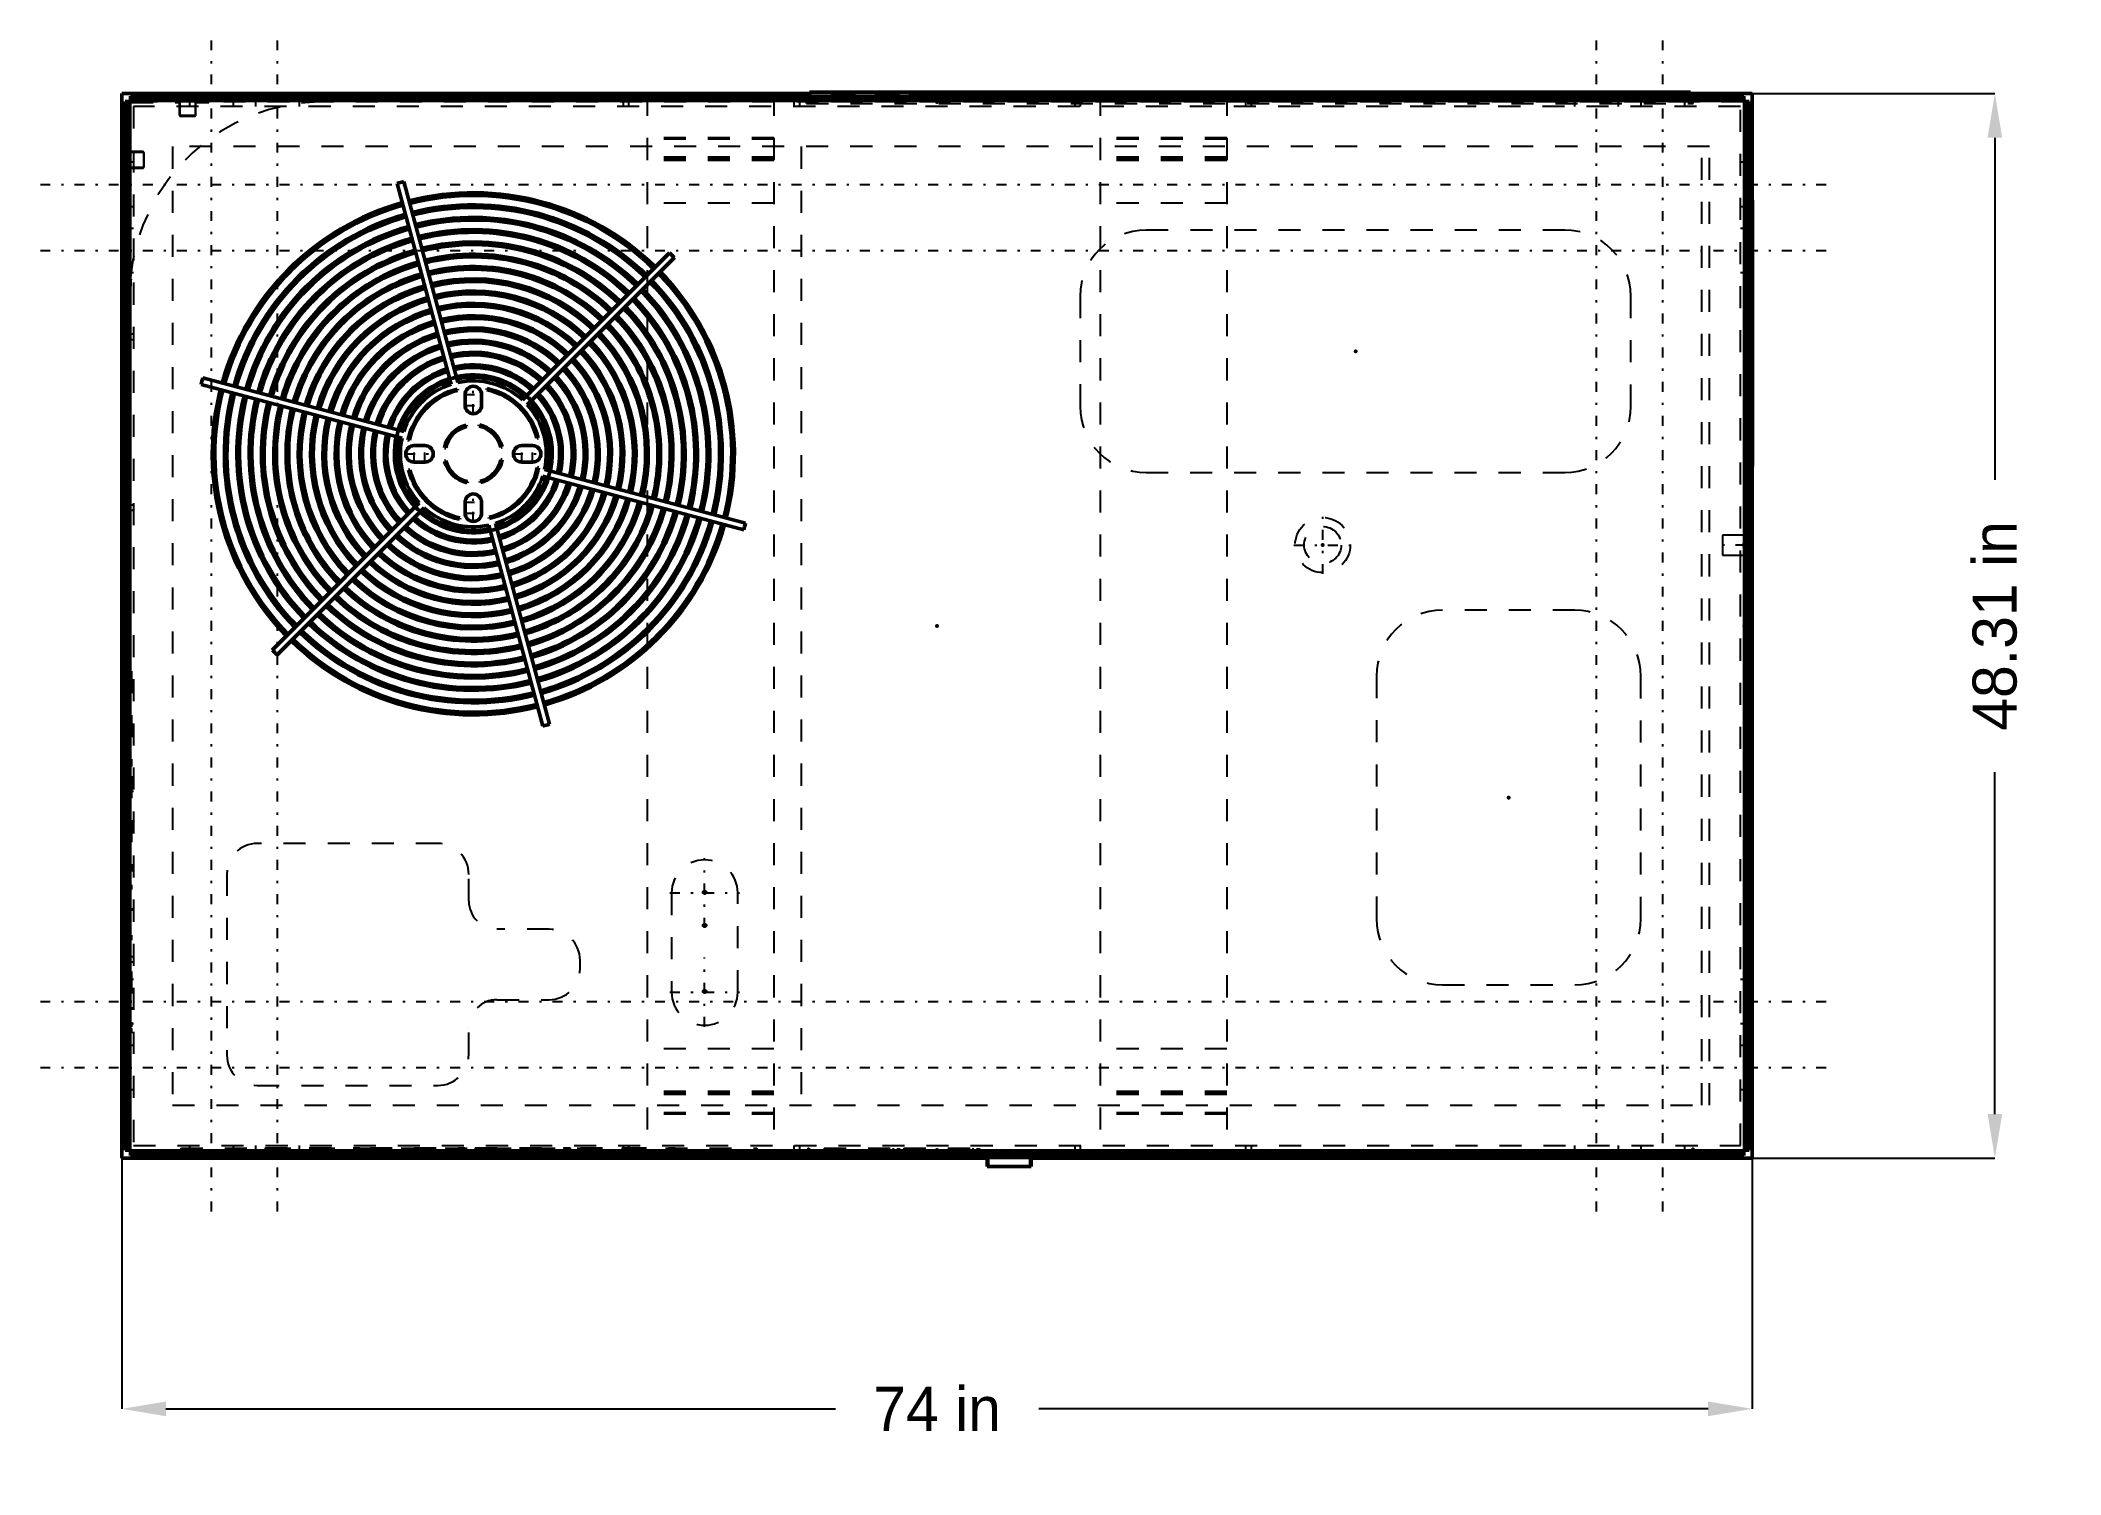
# Model space of a CAD drawing. Header units: inches. Extents: x -40.7 to 51, y -38.5 to 26.6.
import ezdxf

# ---------------------------------------------------------------- set-up
doc = ezdxf.new("R2010")
doc.units = ezdxf.units.IN
doc.header["$MEASUREMENT"] = 0
doc.linetypes.add('Center', pattern=[1.5, 0.45, -0.5, 0.05, -0.5])
doc.linetypes.add('Dashed', pattern=[2, 1, -1])
for name, color, linetype, lineweight in [('2d ConnectionPoints', 7, 'Continuous', 50), ('AM_0', 7, 'Continuous', 50), ('AM_4', 3, 'Continuous', 25), ('AM_5', 3, 'Continuous', 25), ('AM_7', 7, 'Center', 25), ('AM_9', 6, 'Dashed', 25)]:
    doc.layers.add(name, color=color, linetype=linetype, lineweight=lineweight)
doc.dimstyles.get("Standard").update_dxf_attribs({"dimtxt": 0.18, "dimasz": 0.18, "dimexe": 0.18, "dimexo": 0.0625, "dimgap": 0.09, "dimtad": 0, "dimtih": 1, "dimtoh": 1, "dimdec": 4, "dimzin": 0, "dimdsep": 46, "dimtxsty": 'Standard', "dimcen": 0.09, "dimadec": 0, "dimazin": 0, "dimtfac": 1, "dimtdec": 4, "dimtofl": 0, "dimtmove": 0, "dimatfit": 3, "dimfxl": 1, "dimtolj": 1, "dimtzin": 0, "dimarcsym": 0})

# ---------------------------------------------------------------- blocks, each defined once
blk = doc.blocks.new('*D1')
at = {"layer": 'AM_5', "color": 0, "lineweight": -2}
for p, q in [((-37, 0), (-37, -35.532)), ((37, 0), (37, -35.532)), ((-35, -35.532), (-4.612, -35.532)), ((35, -35.532), (4.612, -35.532))]:
    blk.add_line(p, q, dxfattribs=at)
at = {"layer": 'AM_5', "color": 0}
for points in [[(-35, -35.199), (-35, -35.866), (-37, -35.532)], [(35, -35.866), (35, -35.199), (37, -35.532)]]:
    blk.add_solid(points, dxfattribs=at)
at = {"layer": 'Defpoints', "color": 0}
for p in [(-37, 0), (37, 0), (37, -35.532)]:
    blk.add_point(p, dxfattribs=at)
at = {"layer": 'AM_5', "color": 0, "insert": (0, -35.532), "char_height": 2, "attachment_point": 5}
blk.add_mtext('\\A1;74 in', dxfattribs=at)
blk = doc.blocks.new('*D2')
at = {"layer": 'AM_5', "color": 0, "lineweight": -2}
for p, q in [((0, 24.155), (48.015, 24.155)), ((48.015, 22.155), (48.015, 6.635)), ((48.015, -22.155), (48.015, -6.635)), ((0, -24.155), (48.015, -24.155))]:
    blk.add_line(p, q, dxfattribs=at)
at = {"layer": 'AM_5', "color": 0}
for points in [[(48.348, 22.155), (47.682, 22.155), (48.015, 24.155)], [(47.682, -22.155), (48.348, -22.155), (48.015, -24.155)]]:
    blk.add_solid(points, dxfattribs=at)
at = {"layer": 'Defpoints', "color": 0}
for p in [(0, 24.155), (48.015, 24.155), (0, -24.155)]:
    blk.add_point(p, dxfattribs=at)
at = {"layer": 'AM_5', "color": 0, "insert": (48.015, 0), "char_height": 2, "attachment_point": 5, "rotation": 90}
blk.add_mtext('\\A1;48.31 in', dxfattribs=at)

msp = doc.modelspace()

# ---------------------------------------------------------------- linework, layer by layer
at = {"layer": '2d ConnectionPoints'}
for p in [(0, 23.781), (36.799, 13.276), (18.993, 12.463), (17.504, 3.67), (36.605, 3.67), (-36.646, 0), (0, 0), (0, 0), (0, 0), (36.646, 0), (25.946, -7.788), (36.674, -8.1), (0, -23.781)]:
    msp.add_point(p, dxfattribs=at)
at = {"layer": 'AM_0'}
for p, q in [((-37, 24.155), (-37, -24.155)), ((-5.7955, 24.155), (-37, 24.155)), ((36.612, 24.0405), (-36.612, 24.0405)), ((-36.612, 24.0405), (-36.612, 23.7975)), ((36.612, 23.8775), (-36.612, 23.8775)), ((-5.7955, 24.22923), (-5.7955, 24.0405)), ((34.1975, 24.22923), (-5.7955, 24.22923)), ((34.1975, 24.22923), (34.1975, 24.0405)), ((37, 24.155), (34.1975, 24.155)), ((36.612, 24.0405), (36.612, 23.7975)), ((37, 19.322), (37, 24.155)), ((-36.8555, 23.797), (-36.8555, -23.797)), ((-36.8555, 23.797), (-36.6125, 23.797)), ((-36.6925, 23.797), (-36.6925, -23.797)), ((36.6125, 23.797), (36.8555, 23.797)), ((36.646, 23.7815), (36.6125, 23.7815)), ((36.646, -23.7815), (36.646, 23.7815)), ((36.6925, 23.797), (36.6925, -23.797)), ((36.8555, 23.797), (36.8555, -23.797)), ((-24.50086, 20.08312), (-22.05755, 10.96455)), ((-21.75521, 11.04556), (-24.19853, 20.16413)), ((37.01, 19.322), (36.8555, 19.322)), ((36.8555, 19.288), (37.01, 19.288)), ((36.8555, 19.2715), (37.015, 19.2715)), ((37, 19.2715), (37, 19.288)), ((37.01, 19.288), (37.01, 19.322)), ((37.015, 19.2715), (37.015, 7.2805)), ((-12.14573, 16.93459), (-18.82099, 10.25934)), ((-18.59966, 10.03801), (-11.92441, 16.71327)), ((-36.646, 14.9915), (-36.646, -23.7815)), ((-24.20555, 8.81655), (-33.32412, 11.25986)), ((-33.40513, 10.95753), (-24.28656, 8.51421)), ((-21.76827, 10.68981), (-21.78327, 10.74997)), ((-21.425, 10.501), (-21.425, 10.005)), ((-20.675, 10.005), (-20.675, 10.501)), ((-20.41982, 10.77377), (-20.43271, 10.71312)), ((-24.01477, 8.43918), (-23.95412, 8.42629)), ((-21.36014, 9.05292), (-21.3749, 9.11211)), ((-20.77077, 9.12265), (-20.78346, 9.06299)), ((-18.16919, 8.52727), (-18.10903, 8.54227)), ((-23.246, 8.184), (-23.742, 8.184)), ((-23.742, 7.434), (-23.246, 7.434)), ((-22.36365, 8.08823), (-22.30399, 8.07554)), ((-22.29392, 7.49886), (-22.35311, 7.4841)), ((-19.80608, 8.11914), (-19.74689, 8.1339)), ((-19.73635, 7.52977), (-19.79601, 7.54246)), ((-18.358, 8.184), (-18.854, 8.184)), ((-18.854, 7.434), (-18.358, 7.434)), ((-23.93081, 7.09073), (-23.99097, 7.07573)), ((-21.32923, 6.49535), (-21.31654, 6.55501)), ((-20.73986, 6.56508), (-20.7251, 6.50589)), ((-18.08523, 7.17882), (-18.14588, 7.19171)), ((-17.89445, 6.80145), (-8.77588, 4.35814)), ((-8.69487, 4.66047), (-17.81344, 7.10379)), ((36.8555, 7.2805), (37.015, 7.2805)), ((37.01, 7.231), (36.8555, 7.231)), ((36.8555, 7.197), (37.01, 7.197)), ((37, 7.231), (37, 7.2805)), ((37, -24.155), (37, 7.197)), ((37.01, 7.197), (37.01, 7.231)), ((-23.50034, 5.57999), (-30.17559, -1.09527)), ((-21.425, 5.613), (-21.425, 5.117)), ((-20.675, 5.117), (-20.675, 5.613)), ((-37.01, 4.75), (-37, 4.75)), ((-37.01, 4.75), (-37.01, -1.25)), ((-29.95427, -1.31659), (-23.27901, 5.35866)), ((-21.68018, 4.84423), (-21.66729, 4.90488)), ((-20.33173, 4.92819), (-20.31673, 4.86803)), ((-17.59914, -4.46512), (-20.04245, 4.65345)), ((-20.34479, 4.57244), (-17.90147, -4.54613)), ((36.89, 0.97), (36.8555, 0.97)), ((36.8555, 0.936), (36.89, 0.936)), ((36.89, 0.936), (36.89, 0.97)), ((36.8555, 0.9), (36.89, 0.9)), ((36.89, 0.9), (36.89, -17.1)), ((-37.01, -1.25), (-37, -1.25)), ((-37.01, -1.75), (-37.01, -6.75)), ((-37.01, -1.75), (-37, -1.75)), ((-37.01, -6.75), (-37, -6.75)), ((36.8555, -17.1), (36.89, -17.1)), ((36.89, -17.126), (36.8555, -17.126)), ((36.8555, -17.16), (36.89, -17.16)), ((36.89, -17.16), (36.89, -17.126)), ((-36.8555, -23.797), (-36.6125, -23.797)), ((-36.646, -23.7815), (-36.6125, -23.7815)), ((-36.612, -23.7975), (-36.612, -24.0405)), ((36.612, -23.7975), (36.612, -24.0405)), ((36.6125, -23.7815), (36.646, -23.7815)), ((36.6125, -23.797), (36.8555, -23.797)), ((-37, -24.155), (2.277, -24.155)), ((36.612, -23.8775), (-36.612, -23.8775)), ((36.612, -24.0405), (-36.612, -24.0405)), ((2.277, -24.5325), (2.277, -24.0405)), ((2.277, -24.5325), (4.276, -24.5325)), ((4.276, -24.5325), (4.276, -24.0405)), ((4.276, -24.155), (37, -24.155))]:
    msp.add_line(p, q, dxfattribs=at)
for centre, radius, start, end in [((-21.05, 7.809), 12.75, 104.2967048, 105.7032953), ((-21.05, 7.809), 11.848, 45.7568408, 104.2431592), ((-21.05, 7.809), 11.728, 45.7645852, 104.2354148), ((-21.05, 7.809), 11.848, 105.7568408, 164.2431592), ((-21.05, 7.809), 11.728, 105.7645852, 164.2354148), ((-21.05, 7.809), 11.301, 105.7934763, 164.2065237), ((-21.05, 7.809), 11.181, 105.8019929, 164.1980071), ((-21.05, 7.809), 11.301, 45.7934763, 104.2065237), ((-21.05, 7.809), 11.181, 45.8019929, 104.1980071), ((-21.05, 7.809), 10.731, 45.8356264, 104.1643736), ((-21.05, 7.809), 10.611, 45.8450772, 104.1549228), ((-21.05, 7.809), 10.731, 105.8356264, 164.1643736), ((-21.05, 7.809), 10.611, 105.8450772, 164.1549228), ((-21.05, 7.809), 10.174, 105.8813783, 164.1186217), ((-21.05, 7.809), 10.054, 105.8918989, 164.1081011), ((-21.05, 7.809), 10.174, 45.8813783, 104.1186217), ((-21.05, 7.809), 10.054, 45.8918989, 104.1081011), ((-21.05, 7.809), 9.616, 45.9325276, 104.0674724), ((-21.05, 7.809), 9.616, 105.9325276, 164.0674724), ((-21.05, 7.809), 9.496, 105.9443129, 164.0556871), ((-21.05, 7.809), 9.059, 105.9898704, 164.0101296), ((-21.05, 7.809), 9.496, 45.9443129, 104.0556871), ((-21.05, 7.809), 9.059, 45.9898704, 104.0101296), ((-21.05, 7.809), 8.939, 46.00316, 103.99684), ((-21.05, 7.809), 12.75, 44.2967047, 45.7032953), ((-27.856, 14.9915), 8.79, 174.9961576, 180), ((-21.05, 7.809), 8.939, 106.00316, 163.99684), ((-21.05, 7.809), 8.501, 106.0548519, 163.9451481), ((-21.05, 7.809), 8.381, 106.0699571, 163.9300429), ((-21.05, 7.809), 8.501, 46.0548519, 103.9451481), ((-21.05, 7.809), 8.381, 46.0699571, 103.9300429), ((-21.05, 7.809), 7.943, 46.1289651, 103.8710349), ((-21.05, 7.809), 7.823, 46.146285, 103.853715), ((-21.05, 7.809), 11.181, 345.8019929, 44.1980071), ((-21.05, 7.809), 11.301, 345.7934763, 44.2065237), ((-21.05, 7.809), 11.728, 345.7645852, 44.2354148), ((-21.05, 7.809), 11.848, 345.7568408, 44.2431592), ((-21.05, 7.809), 7.943, 106.1289651, 163.8710349), ((-21.05, 7.809), 7.823, 106.146285, 163.853715), ((-21.05, 7.809), 7.386, 106.214116, 163.785884), ((-21.05, 7.809), 7.266, 106.2341705, 163.7658295), ((-21.05, 7.809), 7.386, 46.214116, 103.785884), ((-21.05, 7.809), 7.266, 46.2341705, 103.7658295), ((-21.05, 7.809), 10.054, 345.8918989, 44.1081011), ((-21.05, 7.809), 10.174, 345.8813783, 44.1186217), ((-21.05, 7.809), 10.611, 345.8450772, 44.1549228), ((-21.05, 7.809), 10.731, 345.8356264, 44.1643736), ((-21.05, 7.809), 6.828, 106.3133531, 163.6866469), ((-21.05, 7.809), 6.708, 106.336852, 163.663148), ((-21.05, 7.809), 6.27, 106.4302585, 163.5697415), ((-21.05, 7.809), 6.828, 46.3133531, 103.6866469), ((-21.05, 7.809), 6.708, 46.336852, 103.663148), ((-21.05, 7.809), 6.27, 46.4302585, 103.5697415), ((-21.05, 7.809), 6.15, 46.458172, 103.541828), ((-21.05, 7.809), 8.939, 346.00316, 43.99684), ((-21.05, 7.809), 9.059, 345.9898704, 44.0101296), ((-21.05, 7.809), 9.496, 345.9443129, 44.0556871), ((-21.05, 7.809), 9.616, 345.9325276, 44.0674724), ((-21.05, 7.809), 6.15, 106.458172, 163.541828), ((-21.05, 7.809), 5.713, 106.5697377, 163.4302623), ((-21.05, 7.809), 5.592, 106.6037125, 163.3962875), ((-21.05, 7.809), 5.713, 46.5697377, 103.4302623), ((-21.05, 7.809), 5.592, 46.6037125, 103.3962875), ((-21.05, 7.809), 5.155, 46.7397027, 103.2602973), ((-21.05, 7.809), 5.035, 46.7811785, 103.2188215), ((-21.05, 7.809), 7.386, 346.214116, 43.785884), ((-21.05, 7.809), 7.823, 346.146285, 43.853715), ((-21.05, 7.809), 7.943, 346.1289651, 43.8710349), ((-21.05, 7.809), 8.381, 346.0699571, 43.9300429), ((-21.05, 7.809), 8.501, 346.0548519, 43.9451481), ((-21.05, 7.809), 5.155, 106.7397027, 163.2602973), ((-21.05, 7.809), 5.035, 106.7811785, 163.2188215), ((-21.05, 7.809), 4.608, 106.9462921, 163.0537079), ((-21.05, 7.809), 4.488, 106.9983529, 163.0016471), ((-21.05, 7.809), 4.608, 46.9462921, 103.0537079), ((-21.05, 7.809), 4.488, 46.9983529, 103.0016471), ((-21.05, 7.809), 6.15, 346.458172, 43.541828), ((-21.05, 7.809), 6.27, 346.4302585, 43.5697415), ((-21.05, 7.809), 6.708, 346.336852, 43.663148), ((-21.05, 7.809), 6.828, 346.3133531, 43.6866469), ((-21.05, 7.809), 7.266, 346.2341705, 43.7658295), ((-21.05, 7.809), 12.75, 164.2967047, 165.7032952), ((-21.05, 7.809), 4.039, 107.2206078, 162.7793922), ((-21.05, 7.809), 3.919, 107.2886385, 162.7113615), ((-21.05, 7.809), 3.585, 107.5019916, 162.4980084), ((-21.05, 7.809), 3.474, 107.5819877, 162.4180123), ((-21.05, 7.809), 3.56286, 102.4824503, 107.5175497), ((-21.05, 7.809), 4.039, 47.2206078, 102.7793922), ((-21.05, 7.809), 3.919, 47.2886385, 102.7113615), ((-21.05, 7.809), 3.585, 47.5019916, 102.4980084), ((-21.05, 7.809), 3.474, 47.5819877, 102.4180123), ((-21.05, 7.809), 3.3125, 47.7079634, 102.2920366), ((-21.05, 7.809), 5.035, 346.7811785, 43.2188215), ((-21.05, 7.809), 5.155, 346.7397027, 43.2602973), ((-21.05, 7.809), 5.592, 346.6037125, 43.3962875), ((-21.05, 7.809), 5.713, 346.5697377, 43.4302623), ((-21.05, 7.809), 11.848, 165.7568408, 224.2431592), ((-21.05, 7.809), 11.728, 165.7645852, 224.2354148), ((-21.05, 7.809), 11.301, 165.7934763, 224.2065237), ((-21.05, 7.809), 11.181, 165.8019929, 224.1980071), ((-21.05, 7.809), 10.731, 165.8356264, 224.1643736), ((-21.05, 7.809), 10.611, 165.8450772, 224.1549228), ((-21.05, 7.809), 10.174, 165.8813783, 224.1186217), ((-21.05, 7.809), 10.054, 165.8918989, 224.1081011), ((-21.05, 7.809), 9.616, 165.9325276, 224.0674724), ((-21.05, 7.809), 9.496, 165.9443129, 224.0556871), ((-21.05, 7.809), 3.3125, 107.7079634, 162.2920366), ((-21.05, 7.809), 3.031, 104, 168), ((-21.05, 7.809), 2.969, 104, 168), ((-21.05, 10.501), 0.375, 0, 180), ((-21.05, 7.809), 2.969, 14, 78), ((-21.05, 7.809), 3.031, 14, 78), ((-21.05, 7.809), 3.56286, 42.4824503, 47.5175497), ((-21.05, 7.809), 3.474, 347.5819877, 42.4180123), ((-21.05, 7.809), 3.585, 347.5019916, 42.4980084), ((-21.05, 7.809), 3.919, 347.2886385, 42.7113615), ((-21.05, 7.809), 4.039, 347.2206078, 42.7793922), ((-21.05, 7.809), 4.488, 346.9983529, 43.0016471), ((-21.05, 7.809), 4.608, 346.9462921, 43.0537079), ((-21.05, 7.809), 9.059, 165.9898704, 224.0101296), ((-21.05, 7.809), 8.939, 166.00316, 223.99684), ((-21.05, 7.809), 8.501, 166.0548519, 223.9451481), ((-21.05, 7.809), 8.381, 166.0699571, 223.9300429), ((-21.05, 7.809), 7.943, 166.1289651, 223.8710349), ((-21.05, 7.809), 7.823, 166.146285, 223.853715), ((-21.05, 7.809), 7.386, 166.214116, 223.785884), ((-21.05, 7.809), 7.266, 166.2341705, 223.7658295), ((-21.05, 7.809), 6.828, 166.3133531, 223.6866469), ((-21.05, 7.809), 6.708, 166.336852, 223.663148), ((-21.05, 7.809), 6.27, 166.4302585, 223.5697415), ((-21.05, 7.809), 6.15, 166.458172, 223.541828), ((-21.05, 10.005), 0.375, 180, 0), ((-21.05, 7.809), 3.3125, 347.7079634, 42.2920366), ((-21.05, 7.809), 5.713, 166.5697377, 223.4302623), ((-21.05, 7.809), 5.592, 166.6037125, 223.3962875), ((-21.05, 7.809), 5.155, 166.7397027, 223.2602973), ((-21.05, 7.809), 5.035, 166.7811785, 223.2188215), ((-21.05, 7.809), 4.608, 166.9462921, 223.0537079), ((-21.05, 7.809), 4.488, 166.9983529, 223.0016471), ((-21.05, 7.809), 4.039, 167.2206078, 222.7793922), ((-21.05, 7.809), 3.919, 167.2886385, 222.7113615), ((-21.05, 7.809), 3.585, 167.5019916, 222.4980084), ((-21.05, 7.809), 3.56286, 162.4824503, 167.5175497), ((-21.05, 7.809), 3.474, 167.5819877, 222.4180123), ((-21.05, 7.809), 3.3125, 167.7079634, 222.2920366), ((-21.05, 7.809), 1.343, 104, 168), ((-21.05, 7.809), 1.282, 104, 168), ((-21.05, 7.809), 1.282, 14, 78), ((-21.05, 7.809), 1.343, 14, 78), ((-23.742, 7.809), 0.375, 90, 270), ((-23.246, 7.809), 0.375, 270, 90), ((-21.05, 7.809), 1.343, 194, 258), ((-21.05, 7.809), 1.282, 194, 258), ((-21.05, 7.809), 1.282, 284, 348), ((-21.05, 7.809), 1.343, 284, 348), ((-18.854, 7.809), 0.375, 90, 270), ((-18.358, 7.809), 0.375, 270, 90), ((-21.05, 7.809), 3.031, 194, 258), ((-21.05, 7.809), 2.969, 194, 258), ((-21.05, 7.809), 2.969, 284, 348), ((-21.05, 7.809), 3.031, 284, 348), ((-21.05, 7.809), 3.3125, 287.7079634, 342.2920366), ((-21.05, 7.809), 3.474, 287.5819877, 342.4180123), ((-21.05, 7.809), 3.585, 287.5019916, 342.4980084), ((-21.05, 7.809), 3.919, 287.2886385, 342.7113615), ((-21.05, 7.809), 4.039, 287.2206078, 342.7793922), ((-21.05, 7.809), 4.488, 286.9983529, 343.0016471), ((-21.05, 7.809), 4.608, 286.9462921, 343.0537079), ((-21.05, 7.809), 3.56286, 342.4824503, 347.5175497), ((-21.05, 5.613), 0.375, 0, 180), ((-21.05, 7.809), 5.035, 286.7811785, 343.2188215), ((-21.05, 7.809), 5.155, 286.7397027, 343.2602973), ((-21.05, 7.809), 5.592, 286.6037125, 343.3962875), ((-21.05, 7.809), 5.713, 286.5697377, 343.4302623), ((-21.05, 7.809), 6.15, 286.458172, 343.541828), ((-21.05, 7.809), 6.27, 286.4302585, 343.5697415), ((-21.05, 7.809), 6.708, 286.336852, 343.663148), ((-21.05, 7.809), 6.828, 286.3133531, 343.6866469), ((-21.05, 7.809), 7.266, 286.2341705, 343.7658295), ((-21.05, 7.809), 7.386, 286.214116, 343.785884), ((-21.05, 7.809), 7.823, 286.146285, 343.853715), ((-21.05, 7.809), 7.943, 286.1289651, 343.8710349), ((-21.05, 7.809), 4.039, 227.2206078, 282.7793922), ((-21.05, 7.809), 3.919, 227.2886385, 282.7113615), ((-21.05, 7.809), 3.56286, 222.4824503, 227.5175497), ((-21.05, 7.809), 3.585, 227.5019916, 282.4980084), ((-21.05, 7.809), 3.474, 227.5819877, 282.4180123), ((-21.05, 7.809), 3.3125, 227.7079634, 282.2920366), ((-21.05, 5.117), 0.375, 180, 0), ((-21.05, 7.809), 8.381, 286.0699571, 343.9300429), ((-21.05, 7.809), 8.501, 286.0548519, 343.9451481), ((-21.05, 7.809), 8.939, 286.00316, 343.99684), ((-21.05, 7.809), 9.059, 285.9898704, 344.0101296), ((-21.05, 7.809), 9.496, 285.9443129, 344.0556871), ((-21.05, 7.809), 9.616, 285.9325276, 344.0674724), ((-21.05, 7.809), 10.054, 285.8918989, 344.1081011), ((-21.05, 7.809), 10.174, 285.8813783, 344.1186217), ((-21.05, 7.809), 10.611, 285.8450772, 344.1549228), ((-21.05, 7.809), 10.731, 285.8356264, 344.1643736), ((-21.05, 7.809), 11.181, 285.8019929, 344.1980071), ((-21.05, 7.809), 11.301, 285.7934763, 344.2065237), ((-21.05, 7.809), 11.728, 285.7645852, 344.2354148), ((-21.05, 7.809), 11.848, 285.7568408, 344.2431592), ((-21.05, 7.809), 12.75, 344.2967047, 345.7032953), ((-21.05, 7.809), 5.592, 226.6037125, 283.3962875), ((-21.05, 7.809), 5.155, 226.7397027, 283.2602973), ((-21.05, 7.809), 5.035, 226.7811785, 283.2188215), ((-21.05, 7.809), 4.608, 226.9462921, 283.0537079), ((-21.05, 7.809), 4.488, 226.9983529, 283.0016471), ((-21.05, 7.809), 3.56286, 282.4824503, 287.5175497), ((-21.05, 7.809), 6.828, 226.3133531, 283.6866469), ((-21.05, 7.809), 6.708, 226.336852, 283.663148), ((-21.05, 7.809), 6.27, 226.4302585, 283.5697415), ((-21.05, 7.809), 6.15, 226.458172, 283.541828), ((-21.05, 7.809), 5.713, 226.5697377, 283.4302623), ((-21.05, 7.809), 7.943, 226.1289651, 283.8710349), ((-21.05, 7.809), 7.823, 226.146285, 283.853715), ((-21.05, 7.809), 7.386, 226.214116, 283.785884), ((-21.05, 7.809), 7.266, 226.2341705, 283.7658295), ((-21.05, 7.809), 9.496, 225.9443129, 284.0556871), ((-21.05, 7.809), 9.059, 225.9898704, 284.0101296), ((-21.05, 7.809), 8.939, 226.00316, 283.99684), ((-21.05, 7.809), 8.501, 226.0548519, 283.9451481), ((-21.05, 7.809), 8.381, 226.0699571, 283.9300429), ((-21.05, 7.809), 10.731, 225.8356264, 284.1643736), ((-21.05, 7.809), 10.611, 225.8450772, 284.1549228), ((-21.05, 7.809), 10.174, 225.8813783, 284.1186217), ((-21.05, 7.809), 10.054, 225.8918989, 284.1081011), ((-21.05, 7.809), 9.616, 225.9325276, 284.0674724), ((-21.05, 7.809), 11.848, 225.7568408, 284.2431592), ((-21.05, 7.809), 11.728, 225.7645852, 284.2354148), ((-21.05, 7.809), 11.301, 225.7934763, 284.2065237), ((-21.05, 7.809), 11.181, 225.8019929, 284.1980071), ((-21.05, 7.809), 12.75, 224.2967047, 225.7032953), ((-21.05, 7.809), 12.75, 284.2967047, 285.7032953)]:
    msp.add_arc(centre, radius, start, end, dxfattribs=at)
at = {"layer": 'AM_4'}
for p, q in [((36.612, 23.88746), (-36.612, 23.88746)), ((-36.70246, 23.797), (-36.70246, -23.797)), ((-36.6125, 23.797), (-36.6125, 15.75819)), ((36.612, 23.7975), (-36.612, 23.7975)), ((36.6125, 23.797), (36.6125, 23.7815)), ((36.70246, 23.797), (36.70246, -23.797)), ((-37.01, 4.5), (-37, 4.5)), ((-37.01, -1), (-37, -1)), ((-36.6125, -23.7815), (-36.6125, -23.797)), ((36.612, -23.7975), (-36.612, -23.7975)), ((36.6125, -23.7815), (36.6125, -23.797)), ((36.612, -23.88746), (-36.612, -23.88746)), ((2.343, -24.5325), (2.343, -24.0405)), ((4.21, -24.5325), (4.21, -24.0405))]:
    msp.add_line(p, q, dxfattribs=at)
at = {"layer": 'AM_7'}
for p, q in [((-32.938, -26.5716), (-32.938, 26.5716)), ((-29.938, -26.5716), (-29.938, 26.5716)), ((29.938, -26.5716), (29.938, 26.5716)), ((32.938, -26.5716), (32.938, 26.5716)), ((-40.7, 20.04), (40.7, 20.04)), ((-40.7, 17.04), (40.7, 17.04)), ((-21.44375, 10.501), (-20.65625, 10.501)), ((-21.05, 9.61125), (-21.05, 10.89475)), ((-21.44375, 10.005), (-20.65625, 10.005)), ((-24.13575, 7.809), (-22.85225, 7.809)), ((-23.742, 7.41525), (-23.742, 8.20275)), ((-23.246, 7.41525), (-23.246, 8.20275)), ((-19.24775, 7.809), (-17.96425, 7.809)), ((-18.854, 7.41525), (-18.854, 8.20275)), ((-18.358, 7.41525), (-18.358, 8.20275)), ((-21.44375, 5.613), (-20.65625, 5.613)), ((-21.05, 4.72325), (-21.05, 6.00675)), ((-21.44375, 5.117), (-20.65625, 5.117)), ((17.504, 2.3575), (17.504, 4.9825)), ((16.1915, 3.67), (18.8165, 3.67)), ((36.696, 3.67), (35.596, 3.67)), ((-10.55, -13.695), (-10.55, -10.545)), ((-36.65, -11.857), (-36.562, -11.857)), ((-12.125, -12.12), (-8.975, -12.12)), ((-10.6364, -12.09), (-10.4636, -12.09)), ((-36.65, -12.866), (-36.562, -12.866)), ((-10.6364, -13.59), (-10.4636, -13.59)), ((-36.65, -14.15), (-36.562, -14.15)), ((-10.55, -18.195), (-10.55, -15.045)), ((-36.65, -16.244), (-36.562, -16.244)), ((-40.7, -17.04), (40.7, -17.04)), ((-36.65, -17.366), (-36.562, -17.366)), ((-12.125, -16.62), (-8.975, -16.62)), ((-10.6364, -16.59), (-10.4636, -16.59)), ((-36.65, -18.087), (-36.562, -18.087)), ((-36.65, -18.375), (-36.562, -18.375)), ((-40.7, -20.04), (40.7, -20.04)), ((-3.135, -23.77825), (-3.135, -23.84975))]:
    msp.add_line(p, q, dxfattribs=at)
at = {"layer": 'AM_9'}
for p, q in [((36.612, 24.00797), (-36.612, 24.00797)), ((-34.7055, 24.155), (-34.7055, 24.098)), ((-34.7055, 24.098), (34.7055, 24.098)), ((-33.938, 24.098), (-33.938, 23.578)), ((-31.938, 23.578), (-31.938, 24.098)), ((-30.938, 24.098), (-30.938, 23.578)), ((-28.938, 23.578), (-28.938, 24.098)), ((-14.25, 24.098), (-14.25, 23.578)), ((-14, 24.098), (-14, 23.578)), ((-7.402, 24.144), (-13.152, 24.144)), ((-13.152, 24.144), (-13.152, -24.144)), ((-7.402, 24.052), (-13.152, 24.052)), ((-7.402, 24.144), (-7.402, -24.144)), ((-6.5, 24.098), (-6.5, 23.578)), ((-6.25, 24.098), (-6.25, 23.578)), ((34.1975, 24.22043), (-5.7955, 24.22043)), ((34.1975, 24.155), (-5.7955, 24.155)), ((-5.7955, 23.7815), (-5.7955, 24.0405)), ((-1.25, 24.128), (1.25, 24.128)), ((-1.25, 24.128), (-1.25, 24.098)), ((1.25, 24.128), (1.25, 24.098)), ((2.364, 23.8615), (5.364, 23.8615)), ((2.364, 23.8615), (2.364, 23.7815)), ((5.364, 23.8615), (5.364, 23.7815)), ((6.25, 24.098), (6.25, 23.578)), ((6.5, 24.098), (6.5, 23.578)), ((7.402, 24.144), (7.402, -24.144)), ((13.152, 24.144), (7.402, 24.144)), ((13.152, 24.052), (7.402, 24.052)), ((13.152, 24.144), (13.152, -24.144)), ((14, 24.098), (14, 23.578)), ((14.25, 24.098), (14.25, 23.578)), ((25.308, 23.8615), (25.308, 23.7815)), ((25.308, 23.8615), (32.308, 23.8615)), ((28.938, 24.098), (28.938, 23.578)), ((30.938, 23.578), (30.938, 24.098)), ((31.938, 24.098), (31.938, 23.578)), ((32.308, 23.8615), (32.308, 23.7815)), ((33.938, 23.578), (33.938, 24.098)), ((34.1975, 23.7815), (34.1975, 24.0405)), ((34.7055, 24.155), (34.7055, 24.098)), ((-36.82297, 23.797), (-36.82297, -23.797)), ((36.6125, 23.7815), (-36.646, 23.7815)), ((-36.646, 23.7815), (-36.646, 14.9915)), ((-36.62745, 23.797), (-36.62745, 15.56232)), ((36.612, 23.81245), (-36.612, 23.81245)), ((-36.612, 21.5645), (-36.612, 23.7135)), ((-36.578, 23.7475), (-34.429, 23.7475)), ((-36.4755, 23.578), (-36.4755, -23.578)), ((36.4755, 23.578), (-36.4755, 23.578)), ((-34.395, 23.7135), (-34.395, 23.1965)), ((-34.361, 23.1965), (-34.361, 23.7135)), ((-33.709, 23.1625), (-34.327, 23.1625)), ((-34.327, 23.1285), (-33.709, 23.1285)), ((-33.675, 23.7135), (-33.675, 23.1965)), ((-33.641, 23.1965), (-33.641, 23.7135)), ((-33.607, 23.7475), (-33.05, 23.7475)), ((-33.05, 23.7475), (-33.05, 23.7815)), ((-5.925, 23.7015), (-5.925, 23.7815)), ((-5.925, 23.7015), (34.323, 23.7015)), ((-5.865, 23.7015), (-5.865, 23.7815)), ((34.1975, 23.7982), (-5.7955, 23.7982)), ((34.1975, 23.7894), (-5.7955, 23.7894)), ((34.263, 23.7015), (34.263, 23.7815)), ((34.323, 23.7015), (34.323, 23.7815)), ((36.4755, -23.578), (36.4755, 23.578)), ((36.62745, 23.797), (36.62745, 23.7815)), ((36.82297, 23.797), (36.82297, -23.797)), ((-7.402, 22.15511), (-13.152, 22.15511)), ((-7.402, 22.12258), (-13.152, 22.12258)), ((-7.402, 22.09005), (-13.152, 22.09005)), ((13.152, 22.15511), (7.402, 22.15511)), ((13.152, 22.12258), (7.402, 22.12258)), ((13.152, 22.09005), (7.402, 22.09005)), ((-36.061, 21.5305), (-36.578, 21.5305)), ((-36.578, 21.4965), (-36.061, 21.4965)), ((-36.027, 21.4625), (-36.027, 20.8445)), ((-35.993, 20.8445), (-35.993, 21.4625)), ((35.063, 21.75), (-34.7055, 21.75)), ((-34.7055, 21.75), (-34.7055, -21.75)), ((-7.402, 21.273), (-13.152, 21.273)), ((-7.402, 21.20605), (-13.152, 21.20605)), ((-7.402, 21.15447), (-13.152, 21.15447)), ((-7.402, 21.12195), (-13.152, 21.12195)), ((-6.168, 21.75), (-6.168, -21.75)), ((13.152, 21.273), (7.402, 21.273)), ((13.152, 21.20605), (7.402, 21.20605)), ((13.152, 21.15447), (7.402, 21.15447)), ((13.152, 21.12195), (7.402, 21.12195)), ((34.7055, -21.75), (34.7055, 21.75)), ((35.063, -21.75), (35.063, 21.75)), ((-36.4755, 21.04), (-37, 21.04)), ((-36.646, 20.1855), (-36.612, 20.1855)), ((-36.612, 20.1855), (-36.612, 20.7425)), ((-36.061, 20.8105), (-36.578, 20.8105)), ((-36.578, 20.7765), (-36.061, 20.7765)), ((37, 21.04), (36.4755, 21.04)), ((36.766, 19.281), (36.646, 19.281)), ((36.765, 19.2715), (36.765, 7.281)), ((36.765, 19.2715), (36.8555, 19.2715)), ((36.766, 19.281), (36.766, 7.281)), ((36.799, 19.2715), (36.799, 7.2805)), ((36.8555, 19.322), (36.827, 19.322)), ((36.827, 19.288), (36.8555, 19.288)), ((36.832, 19.2715), (36.832, 7.2805)), ((37, 19.288), (37, 19.322)), ((37, 7.2805), (37, 19.2715)), ((-37, 19.04), (-36.4755, 19.04)), ((-7.402, 19.186), (-13.152, 19.186)), ((13.152, 19.186), (7.402, 19.186)), ((36.4755, 19.04), (37, 19.04)), ((36.76, 7.264), (36.76, 19.255)), ((-36.4755, 18.04), (-37, 18.04)), ((28.496, 17.966), (9.49, 17.966)), ((37, 18.04), (36.4755, 18.04)), ((36.81, 17.098), (36.799, 17.098)), ((36.81, 17.098), (36.81, 13.098)), ((-37, 16.04), (-36.4755, 16.04)), ((36.4755, 16.04), (37, 16.04)), ((6.493, 14.969), (6.493, 9.963)), ((31.493, 9.963), (31.493, 14.969)), ((-37, 13.25), (-36.4755, 13.25)), ((-37, 13), (-36.4755, 13)), ((36.81, 13.098), (36.799, 13.098)), ((9.49, 6.966), (28.496, 6.966)), ((36.766, 7.281), (36.646, 7.281)), ((36.696, 6.594), (36.646, 6.594)), ((36.696, 6.594), (36.696, 1.594)), ((36.765, 7.2805), (36.8555, 7.2805)), ((36.794, 7.264), (36.794, 7.2805)), ((36.8555, 7.231), (36.827, 7.231)), ((36.827, 7.197), (36.8555, 7.197)), ((37, 7.197), (37, 7.231)), ((36.696, 5.902), (36.646, 5.902)), ((-37, 5.5), (-36.4755, 5.5)), ((-37, 5.25), (-36.4755, 5.25)), ((36.646, 4.67), (36.605, 4.67)), ((36.605, 4.67), (36.605, 2.67)), ((36.646, 4.125), (35.646, 4.125)), ((35.646, 4.125), (35.646, 3.215)), ((36.646, 4.295), (36.605, 4.295)), ((35.646, 3.215), (36.646, 3.215)), ((36.605, 3.045), (36.646, 3.045)), ((36.696, 2.902), (36.646, 2.902)), ((36.605, 2.67), (36.646, 2.67)), ((36.696, 1.594), (36.646, 1.594)), ((36.8555, 0.97), (36.707, 0.97)), ((36.707, 0.936), (36.8555, 0.936)), ((28.949, 0.715), (22.943, 0.715)), ((36.646, 0.9), (36.8555, 0.9)), ((36.674, -17.1), (36.674, 0.903)), ((36.707, 0.9), (36.707, -17.1)), ((-36.566, -2.048), (-36.646, -2.048)), ((-36.566, -2.05), (-36.646, -2.05)), ((-36.566, -2.13579), (-36.646, -2.13579)), ((-36.566, -2.13779), (-36.646, -2.13779)), ((-36.646, -2.25974), (-36.566, -2.25974)), ((-36.646, -2.26174), (-36.566, -2.26174)), ((-36.566, -2.42557), (-36.646, -2.42557)), ((-36.566, -2.42757), (-36.646, -2.42757)), ((-36.566, -2.048), (-36.566, -6.38)), ((19.946, -2.282), (19.946, -13.288)), ((31.946, -13.288), (31.946, -2.282)), ((-36.566, -6.00043), (-36.646, -6.00043)), ((-36.566, -6.00243), (-36.646, -6.00243)), ((-36.566, -6.16626), (-36.646, -6.16626)), ((-36.566, -6.16826), (-36.646, -6.16826)), ((-36.566, -6.29021), (-36.646, -6.29021)), ((-36.566, -6.29221), (-36.646, -6.29221)), ((-36.566, -6.378), (-36.646, -6.378)), ((-36.566, -6.38), (-36.646, -6.38)), ((-37, -7.25), (-36.4755, -7.25)), ((-36.566, -6.812), (-36.646, -6.812)), ((-36.566, -6.814), (-36.646, -6.814)), ((-36.566, -6.89979), (-36.646, -6.89979)), ((-36.566, -6.90179), (-36.646, -6.90179)), ((-36.646, -7.02374), (-36.566, -7.02374)), ((-36.646, -7.02574), (-36.566, -7.02574)), ((-36.566, -7.18957), (-36.646, -7.18957)), ((-36.566, -7.19157), (-36.646, -7.19157)), ((-36.566, -6.812), (-36.566, -11.144)), ((-37, -7.5), (-36.4755, -7.5)), ((-22.661, -9.873), (-30.856, -9.873)), ((-36.566, -10.76443), (-36.646, -10.76443)), ((-36.566, -10.76643), (-36.646, -10.76643)), ((-36.566, -10.93026), (-36.646, -10.93026)), ((-36.566, -10.93226), (-36.646, -10.93226)), ((-36.566, -11.05421), (-36.646, -11.05421)), ((-36.566, -11.05621), (-36.646, -11.05621)), ((-36.566, -11.142), (-36.646, -11.142)), ((-36.566, -11.144), (-36.646, -11.144)), ((-36.566, -11.748), (-36.646, -11.748)), ((-36.566, -11.748), (-36.566, -11.966)), ((-32.234, -11.251), (-32.234, -19.475)), ((-21.254, -12.485), (-21.254, -11.28)), ((-36.646, -11.966), (-36.566, -11.966)), ((-36.566, -12.802), (-36.646, -12.802)), ((-36.566, -12.802), (-36.566, -12.93)), ((-12.05, -12.12), (-12.05, -16.62)), ((-9.05, -16.62), (-9.05, -12.12)), ((-36.646, -12.93), (-36.566, -12.93)), ((-36.606, -13.12), (-36.646, -13.12)), ((-36.606, -13.18), (-36.646, -13.18)), ((-36.606, -13.12), (-36.606, -17.37)), ((-36.566, -14.041), (-36.646, -14.041)), ((-36.646, -14.259), (-36.566, -14.259)), ((-36.566, -14.041), (-36.566, -14.259)), ((-17.613, -13.764), (-19.975, -13.764)), ((-37, -15), (-36.4755, -15)), ((-37, -15.25), (-36.4755, -15.25)), ((-36.606, -14.87), (-36.646, -14.87)), ((-36.606, -14.93), (-36.646, -14.93)), ((-16.206, -15.555), (-16.206, -15.171)), ((-36.4755, -16.04), (-37, -16.04)), ((-36.566, -15.684), (-36.646, -15.684)), ((-36.566, -15.994), (-36.646, -15.994)), ((-36.646, -16.494), (-36.566, -16.494)), ((-36.566, -15.684), (-36.566, -16.804)), ((22.943, -16.285), (28.949, -16.285)), ((37, -16.04), (36.4755, -16.04)), ((-36.646, -16.804), (-36.566, -16.804)), ((-36.606, -17.06), (-36.646, -17.06)), ((-36.606, -17.12), (-36.646, -17.12)), ((-36.566, -17.302), (-36.646, -17.302)), ((-36.606, -17.31), (-36.646, -17.31)), ((-36.606, -17.37), (-36.646, -17.37)), ((-36.566, -17.302), (-36.566, -17.43)), ((-19.975, -16.962), (-17.613, -16.962)), ((36.646, -17.1), (36.8555, -17.1)), ((36.8555, -17.126), (36.707, -17.126)), ((36.707, -17.16), (36.8555, -17.16)), ((-37, -18.04), (-36.4755, -18.04)), ((-36.646, -17.43), (-36.566, -17.43)), ((-36.566, -17.978), (-36.646, -17.978)), ((-36.646, -18.196), (-36.566, -18.196)), ((-36.566, -18.266), (-36.646, -18.266)), ((-36.566, -17.978), (-36.566, -18.196)), ((-36.566, -18.266), (-36.566, -18.484)), ((-21.254, -19.446), (-21.254, -18.241)), ((36.4755, -18.04), (37, -18.04)), ((-36.4755, -19.04), (-37, -19.04)), ((-36.646, -18.484), (-36.566, -18.484)), ((-7.402, -19.186), (-13.152, -19.186)), ((13.152, -19.186), (7.402, -19.186)), ((37, -19.04), (36.4755, -19.04)), ((-37, -21.04), (-36.4755, -21.04)), ((-30.856, -20.853), (-22.661, -20.853)), ((36.4755, -21.04), (37, -21.04)), ((-34.7055, -21.75), (35.063, -21.75)), ((-7.402, -21.12195), (-13.152, -21.12195)), ((-7.402, -21.15447), (-13.152, -21.15447)), ((-7.402, -21.20605), (-13.152, -21.20605)), ((-7.402, -21.273), (-13.152, -21.273)), ((13.152, -21.12195), (7.402, -21.12195)), ((13.152, -21.15447), (7.402, -21.15447)), ((13.152, -21.20605), (7.402, -21.20605)), ((13.152, -21.273), (7.402, -21.273)), ((-7.402, -22.09005), (-13.152, -22.09005)), ((-7.402, -22.12258), (-13.152, -22.12258)), ((-7.402, -22.15511), (-13.152, -22.15511)), ((13.152, -22.09005), (7.402, -22.09005)), ((13.152, -22.12258), (7.402, -22.12258)), ((13.152, -22.15511), (7.402, -22.15511)), ((-36.62745, -23.7815), (-36.62745, -23.797)), ((-36.6125, -23.7815), (36.6125, -23.7815)), ((36.612, -23.81245), (-36.612, -23.81245)), ((-36.4755, -23.578), (36.4755, -23.578)), ((-34.329, -23.7015), (-34.329, -23.7815)), ((-34.329, -23.7015), (-8.179, -23.7015)), ((-34.269, -23.7015), (-34.269, -23.7815)), ((-33.938, -23.578), (-33.938, -24.098)), ((-33.864, -23.8615), (-33.864, -23.7815)), ((-32.114, -23.8615), (-32.114, -23.7815)), ((-31.938, -24.098), (-31.938, -23.578)), ((-30.938, -23.578), (-30.938, -24.098)), ((-30.864, -23.8615), (-30.864, -23.7815)), ((-30.5, -23.6815), (-30.5, -23.7815)), ((-30.5, -23.6815), (-26.2, -23.6815)), ((-30.41914, -23.6815), (-30.41914, -23.7815)), ((-30.22596, -23.6815), (-30.22596, -23.7815)), ((-29.114, -23.8615), (-29.114, -23.7815)), ((-28.938, -24.098), (-28.938, -23.578)), ((-26.47404, -23.6815), (-26.47404, -23.7815)), ((-26.364, -23.8615), (-26.364, -23.7815)), ((-26.28086, -23.6815), (-26.28086, -23.7815)), ((-26.2, -23.6815), (-26.2, -23.7815)), ((-25.73, -23.6815), (-25.73, -23.7815)), ((-25.73, -23.6815), (-21.43, -23.6815)), ((-25.64914, -23.6815), (-25.64914, -23.7815)), ((-25.45596, -23.6815), (-25.45596, -23.7815)), ((-21.70404, -23.6815), (-21.70404, -23.7815)), ((-21.51086, -23.6815), (-21.51086, -23.7815)), ((-21.43, -23.6815), (-21.43, -23.7815)), ((-21.364, -23.8615), (-21.364, -23.7815)), ((-20.96, -23.6815), (-20.96, -23.7815)), ((-20.96, -23.6815), (-16.66, -23.6815)), ((-20.87914, -23.6815), (-20.87914, -23.7815)), ((-20.68596, -23.6815), (-20.68596, -23.7815)), ((-16.93404, -23.6815), (-16.93404, -23.7815)), ((-16.74086, -23.6815), (-16.74086, -23.7815)), ((-16.66, -23.6815), (-16.66, -23.7815)), ((-16.19, -23.6815), (-16.19, -23.7815)), ((-16.19, -23.6815), (-11.89, -23.6815)), ((-16.10914, -23.6815), (-16.10914, -23.7815)), ((-15.996, -23.8615), (-15.996, -23.7815)), ((-15.91596, -23.6815), (-15.91596, -23.7815)), ((-14.25, -23.578), (-14.25, -24.098)), ((-14, -23.578), (-14, -24.098)), ((-12.16404, -23.6815), (-12.16404, -23.7815)), ((-11.97086, -23.6815), (-11.97086, -23.7815)), ((-11.89, -23.6815), (-11.89, -23.7815)), ((-9.996, -23.8615), (-9.996, -23.7815)), ((-8.239, -23.7015), (-8.239, -23.7815)), ((-8.179, -23.7015), (-8.179, -23.7815)), ((-6.5, -23.578), (-6.5, -24.098)), ((-6.25, -23.578), (-6.25, -24.098)), ((-5.863, -23.7015), (-5.803, -23.7015)), ((-5.863, -23.7015), (-5.863, -23.7815)), ((-5.803, -23.7015), (-5.803, -23.7815)), ((-5.795, -23.8415), (-5.795, -23.7815)), ((-5.496, -23.8615), (-5.496, -23.7815)), ((-5.436, -23.8615), (-5.436, -23.7815)), ((-5.129, -23.7015), (-5.129, -23.7815)), ((-5.129, -23.7015), (-1.718, -23.7015)), ((-5.04573, -23.7015), (-5.04573, -23.7815)), ((-4.85255, -23.7015), (-4.85255, -23.7815)), ((-1.99445, -23.7015), (-1.99445, -23.7815)), ((-1.806, -23.8615), (-1.806, -23.7815)), ((-1.80127, -23.7015), (-1.80127, -23.7815)), ((-1.746, -23.8615), (-1.746, -23.7815)), ((-1.718, -23.7015), (-1.718, -23.7815)), ((-1.504, -23.7015), (-1.504, -23.7815)), ((-1.504, -23.7015), (1.907, -23.7015)), ((-1.42073, -23.7015), (-1.42073, -23.7815)), ((-1.402, -23.8615), (-1.402, -23.7815)), ((-1.342, -23.8615), (-1.342, -23.7815)), ((-1.22755, -23.7015), (-1.22755, -23.7815)), ((-0.306, -23.8415), (-0.306, -23.7815)), ((1.63055, -23.7015), (1.63055, -23.7815)), ((1.82373, -23.7015), (1.82373, -23.7815)), ((1.907, -23.7015), (1.907, -23.7815)), ((2.277, -24.0405), (2.277, -23.7815)), ((2.32, -24.5325), (2.32, -23.7815)), ((2.343, -24.0405), (2.343, -23.7815)), ((2.353, -24.5325), (2.353, -23.7815)), ((2.505, -23.7965), (2.505, -23.7815)), ((2.505, -23.7965), (8.505, -23.7965)), ((2.63, -23.7965), (2.63, -23.7815)), ((4.21, -24.0405), (4.21, -23.7815)), ((4.22, -24.5325), (4.22, -23.7815)), ((4.253, -24.5325), (4.253, -23.7815)), ((4.276, -24.0405), (4.276, -23.7815)), ((4.538, -23.8615), (4.538, -23.7815)), ((4.598, -23.8615), (4.598, -23.7815)), ((6.25, -23.578), (6.25, -24.098)), ((6.5, -23.578), (6.5, -24.098)), ((6.7, -23.8615), (6.7, -23.7815)), ((8.38, -23.7965), (8.38, -23.7815)), ((8.496, -23.8615), (8.496, -23.7815)), ((8.505, -23.7965), (8.505, -23.7815)), ((11.496, -23.8615), (11.496, -23.7815)), ((14, -23.578), (14, -24.098)), ((14.25, -23.578), (14.25, -24.098)), ((15, -23.8615), (15, -23.7815)), ((15.089, -23.8615), (15.089, -23.7815)), ((18.089, -23.8615), (18.089, -23.7815)), ((19.996, -23.8615), (19.996, -23.7815)), ((22.527, -23.8615), (22.527, -23.7815)), ((22.587, -23.8615), (22.587, -23.7815)), ((26.996, -23.8615), (26.996, -23.7815)), ((27.467, -23.8615), (27.467, -23.7815)), ((27.527, -23.8615), (27.527, -23.7815)), ((28.938, -23.578), (28.938, -24.098)), ((30.938, -24.098), (30.938, -23.578)), ((31.938, -23.578), (31.938, -24.098)), ((33.938, -24.098), (33.938, -23.578)), ((34.27, -23.7015), (34.33, -23.7015)), ((34.27, -23.7015), (34.27, -23.7815)), ((34.33, -23.7015), (34.33, -23.7815)), ((36.62745, -23.7815), (36.62745, -23.797)), ((36.612, -24.00797), (-36.612, -24.00797)), ((-34.7055, -24.155), (-34.7055, -24.098)), ((-34.7055, -24.098), (34.7055, -24.098)), ((-33.864, -23.8615), (-29.114, -23.8615)), ((-26.364, -23.8615), (-21.364, -23.8615)), ((-15.996, -23.8615), (-9.996, -23.8615)), ((-7.402, -24.052), (-13.152, -24.052)), ((-7.402, -24.144), (-13.152, -24.144)), ((-5.795, -23.8415), (-0.306, -23.8415)), ((-5.496, -23.8615), (-1.746, -23.8615)), ((-4.16, -23.8415), (-4.16, -23.8465)), ((-4.16, -23.8465), (-2.11, -23.8465)), ((-2.11, -23.8465), (-2.11, -23.8415)), ((-1.402, -23.8615), (4.598, -23.8615)), ((-1.25, -24.098), (-1.25, -24.128)), ((-1.25, -24.128), (1.25, -24.128)), ((1.25, -24.098), (1.25, -24.128)), ((2.277, -24.155), (4.276, -24.155)), ((6.7, -23.8615), (15, -23.8615)), ((13.152, -24.052), (7.402, -24.052)), ((13.152, -24.144), (7.402, -24.144)), ((15.089, -23.8615), (18.089, -23.8615)), ((19.996, -23.8615), (27.527, -23.8615)), ((34.7055, -24.155), (34.7055, -24.098))]:
    msp.add_line(p, q, dxfattribs=at)
msp.add_lwpolyline([(36.674, -17.093), (36.67413, -17.09588), (36.6745, -17.09873), (36.67475, -17.1)], dxfattribs=at)
for centre, radius in [((17.504, 3.67), 1.25), ((17.504, 3.67), 0.84), ((-10.55, -12.09), 0.08229), ((-10.55, -13.59), 0.08229), ((-10.55, -16.59), 0.08229)]:
    msp.add_circle(centre, radius, dxfattribs=at)
for centre, radius, start, end in [((-36.578, 23.7135), 0.068, 90, 180), ((-27.856, 14.9915), 8.79, 90, 174.9961576), ((-36.578, 23.7135), 0.034, 90, 180), ((-34.429, 23.7135), 0.068, 360, 90), ((-34.429, 23.7135), 0.034, 0, 90), ((-34.327, 23.1965), 0.068, 180, 270), ((-34.327, 23.1965), 0.034, 180, 270), ((-33.709, 23.1965), 0.034, 270, 360), ((-33.709, 23.1965), 0.068, 270, 0), ((-33.607, 23.7135), 0.068, 90, 180), ((-33.607, 23.7135), 0.034, 90, 180), ((-36.578, 21.5645), 0.068, 180, 270), ((-36.578, 21.5645), 0.034, 180, 270), ((-36.061, 21.4625), 0.068, 360, 90), ((-36.061, 21.4625), 0.034, 0, 90), ((-36.578, 20.7425), 0.068, 90, 180), ((-36.578, 20.7425), 0.034, 90, 180), ((-36.061, 20.8445), 0.068, 270, 360), ((-36.061, 20.8445), 0.034, 270, 360), ((36.827, 19.255), 0.067, 90, 180), ((36.827, 19.255), 0.033, 90, 150), ((9.49, 14.969), 2.997, 90, 180), ((28.496, 14.969), 2.997, 360, 90), ((9.49, 9.963), 2.997, 180, 270), ((28.496, 9.963), 2.997, 270, 360), ((36.827, 7.264), 0.067, 180, 270), ((36.827, 7.264), 0.033, 180, 270), ((36.707, 0.903), 0.067, 90, 155.5673023), ((36.707, 0.903), 0.033, 90, 180), ((22.943, -2.282), 2.997, 90, 180), ((28.949, -2.282), 2.997, 360, 90), ((-30.856, -11.251), 1.378, 90, 180), ((-22.661, -11.28), 1.407, 0, 90), ((-10.55, -12.12), 1.5, 0, 180), ((-19.975, -12.485), 1.279, 180, 270), ((22.943, -13.288), 2.997, 180, 270), ((28.949, -13.288), 2.997, 270, 0), ((-17.613, -15.171), 1.407, 0, 90), ((-17.613, -15.555), 1.407, 270, 360), ((-19.975, -18.241), 1.279, 90, 180), ((-10.55, -16.62), 1.5, 180, 360), ((36.707, -17.093), 0.067, 204.4326977, 270), ((36.707, -17.093), 0.033, 192.2466897, 270), ((-30.856, -19.475), 1.378, 180, 270), ((-22.661, -19.446), 1.407, 270, 360)]:
    msp.add_arc(centre, radius, start, end, dxfattribs=at)

# ---------------------------------------------------------------- dimensions: what is measured, and where the dimension line sits
at = {"layer": 'AM_5'}
dim = msp.add_linear_dim(base=(48.015, 24.155), p1=(0, -24.155), p2=(0, 24.155), angle=90, text='48.31 in', dimstyle='Standard', override={"dimtxt": 2, "dimasz": 2, "dimexe": 0, "dimexo": 0, "dimgap": 0.6}, dxfattribs=at)
dim.commit()
dim.dimension.update_dxf_attribs({"geometry": '*D2', "text_midpoint": (48.015, 0), "dimtype": 160, "text_rotation": 90})
dim = msp.add_linear_dim(base=(37, -35.5325), p1=(-37, 0), p2=(37, 0), text='74 in', dimstyle='Standard', override={"dimtxt": 2, "dimasz": 2, "dimexe": 0, "dimexo": 0, "dimgap": 0.6}, dxfattribs=at)
dim.commit()
dim.dimension.update_dxf_attribs({"geometry": '*D1', "text_midpoint": (0, -35.5325), "dimtype": 160})

doc.saveas('drawing.dxf')
